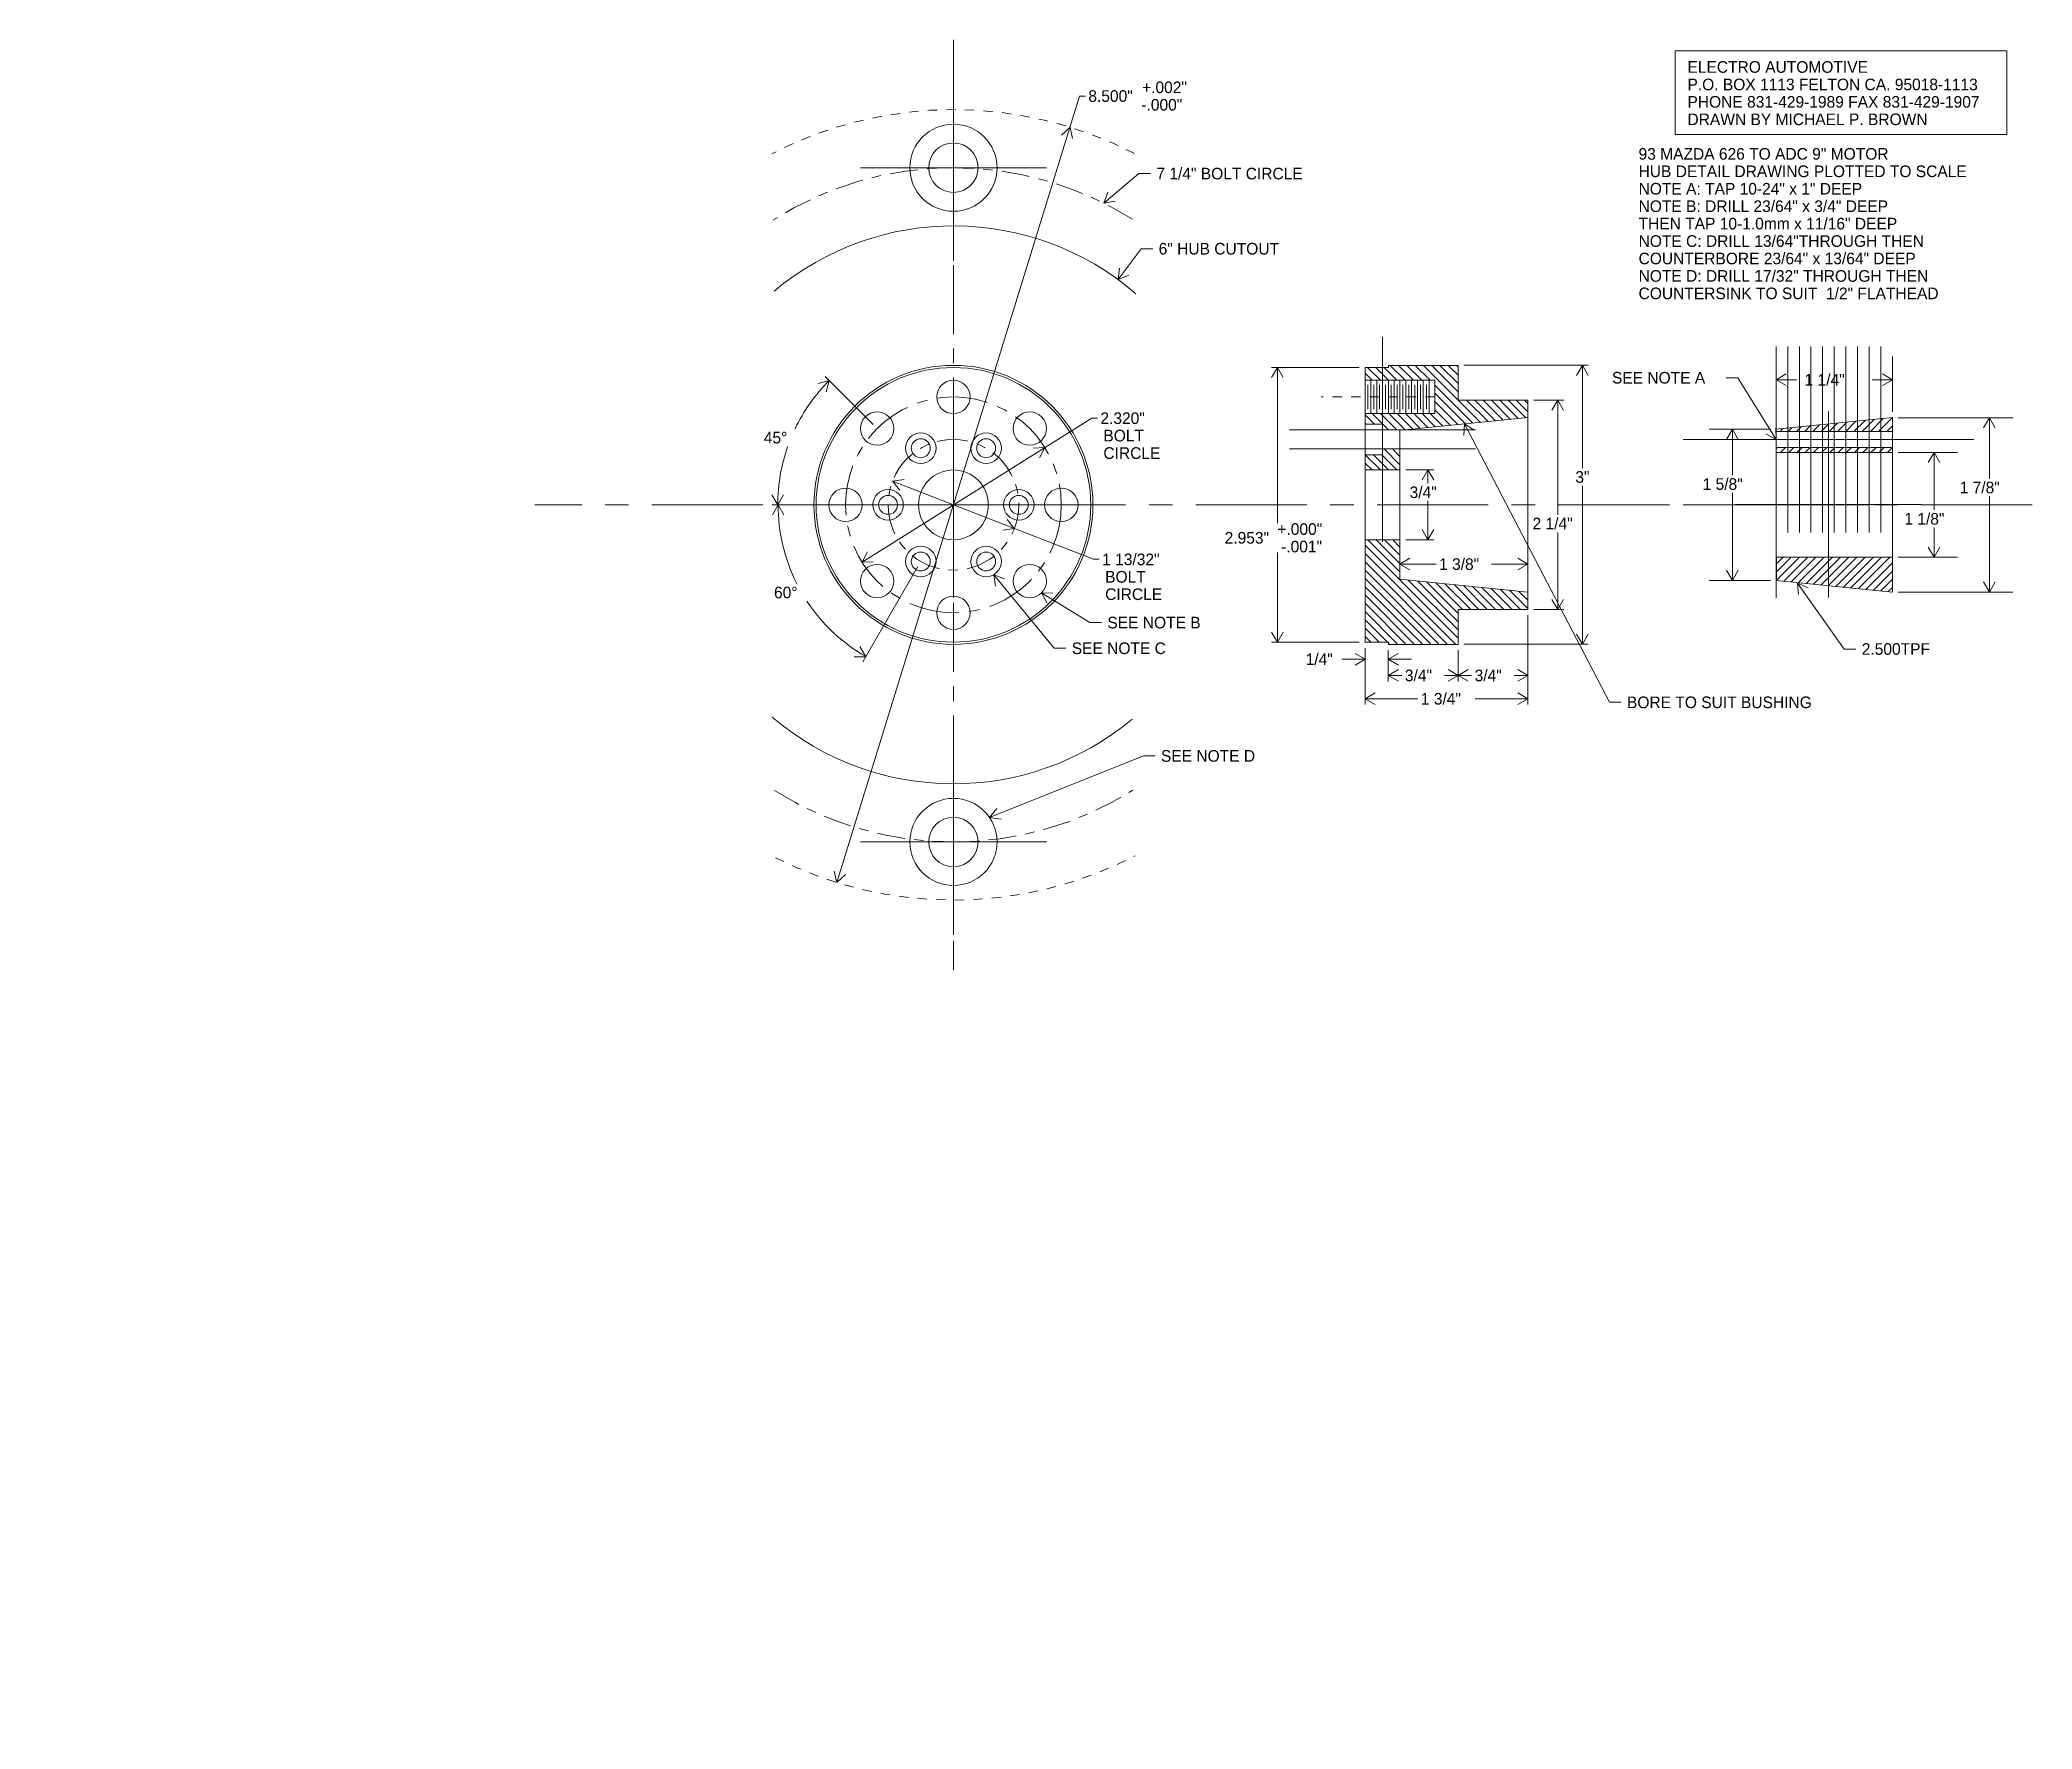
# Model space of a CAD drawing. Header units: inches. Extents: x 0 to 21.4, y 0 to 18.2.
import ezdxf

# ---------------------------------------------------------------- set-up
doc = ezdxf.new("R2010")
doc.units = ezdxf.units.IN
doc.header["$MEASUREMENT"] = 0
doc.header["$PDMODE"] = 2
doc.header["$PDSIZE"] = -2
doc.linetypes.add('CENTERD', pattern=[0.4844, 0.2969, -0.0625, 0.0625, -0.0625])
doc.linetypes.add('DOTD', pattern=[0.05, 0, -0.05])
for name, color, linetype in [('BUSHING', 7, 'Continuous'), ('CNTRLINE', 7, 'Continuous'), ('DIMEN', 7, 'Continuous'), ('HUB', 7, 'Continuous'), ('PARTS', 7, 'Continuous'), ('PLATE', 7, 'Continuous')]:
    doc.layers.add(name, color=color, linetype=linetype)
doc.styles.add('ENGINEER', font='ENGINEER.SHX', dxfattribs={"height": 0.125})
doc.dimstyles.new('DimStyle1', dxfattribs={"dimtxt": 0.125, "dimasz": 0.125, "dimexe": 0.25, "dimexo": 0.0625, "dimgap": 0.0625, "dimtad": 0, "dimtih": 1, "dimtoh": 1, "dimzin": 1, "dimdsep": 46, "dimlunit": 5, "dimtxsty": 'ENGINEER', "dimcen": 0.09, "dimclrd": 93, "dimclre": 93, "dimclrt": 93, "dimazin": 0, "dimtm": 0.002, "dimtfac": 1, "dimtdec": 4, "dimtofl": 0, "dimtmove": 0, "dimatfit": 3, "dimfxl": 1, "dimtolj": 1, "dimtzin": 0, "dimarcsym": 0})
doc.dimstyles.new('DimStyle2', dxfattribs={"dimtxt": 0.125, "dimasz": 0.125, "dimexe": 0.063, "dimexo": 0.063, "dimgap": 0.063, "dimtad": 0, "dimtih": 1, "dimtoh": 1, "dimdec": 3, "dimzin": 4, "dimdsep": 46, "dimtxsty": 'ENGINEER', "dimcen": 0.09, "dimclrd": 93, "dimclre": 93, "dimclrt": 93, "dimadec": 3, "dimazin": 1, "dimtp": 0.002, "dimtfac": 1, "dimtdec": 4, "dimtofl": 0, "dimtmove": 0, "dimatfit": 3, "dimfxl": 1, "dimtolj": 1, "dimtzin": 0, "dimarcsym": 0})
doc.dimstyles.new('DimStyle3', dxfattribs={"dimtxt": 0.125, "dimasz": 0.125, "dimexe": 0.063, "dimexo": 0.063, "dimgap": 0.063, "dimtad": 0, "dimtih": 1, "dimtoh": 1, "dimdec": 3, "dimzin": 4, "dimdsep": 46, "dimtxsty": 'ENGINEER', "dimcen": 0.09, "dimclrd": 93, "dimclre": 93, "dimclrt": 93, "dimadec": 3, "dimazin": 1, "dimtm": 0.001, "dimtfac": 1, "dimtdec": 4, "dimtofl": 0, "dimtmove": 0, "dimatfit": 3, "dimfxl": 1, "dimtolj": 1, "dimtzin": 0, "dimarcsym": 0})
doc.dimstyles.new('DimStyle4', dxfattribs={"dimtxt": 0.125, "dimasz": 0.125, "dimexe": 0.063, "dimexo": 0.063, "dimgap": 0.063, "dimtad": 0, "dimtih": 1, "dimtoh": 1, "dimdec": 0, "dimzin": 4, "dimdsep": 46, "dimtxsty": 'ENGINEER', "dimcen": 0.09, "dimclrd": 93, "dimclre": 93, "dimclrt": 93, "dimadec": 0, "dimazin": 1, "dimtm": 0.001, "dimtfac": 1, "dimtdec": 4, "dimtofl": 0, "dimtmove": 0, "dimatfit": 3, "dimfxl": 1, "dimtolj": 1, "dimtzin": 0, "dimarcsym": 0})
doc.dimstyles.new('DimStyle5', dxfattribs={"dimtxt": 0.125, "dimasz": 0.125, "dimexe": 0.063, "dimexo": 0.063, "dimgap": 0.063, "dimtad": 0, "dimtih": 1, "dimtoh": 1, "dimzin": 4, "dimdsep": 46, "dimlunit": 5, "dimtxsty": 'ENGINEER', "dimcen": 0.09, "dimclrd": 93, "dimclre": 93, "dimclrt": 93, "dimazin": 1, "dimtm": 0.001, "dimtfac": 1, "dimtdec": 4, "dimtofl": 0, "dimtmove": 0, "dimatfit": 3, "dimfxl": 1, "dimtolj": 1, "dimtzin": 0, "dimarcsym": 0})

# ---------------------------------------------------------------- blocks, each defined once
blk = doc.blocks.new('_D1')
at = {"layer": 'BUSHING', "color": 93, "linetype": 'Continuous', "lineweight": 5}
for p, q in [((18.672, 14.04), (18.672, 14.76)), ((18.672, 14.51), (18.78, 14.572)), ((19.922, 14.51), (19.814, 14.572)), ((19.922, 14.165), (19.922, 14.76)), ((18.672, 14.51), (18.78, 14.447)), ((18.672, 14.51), (18.89, 14.51)), ((19.704, 14.51), (19.922, 14.51)), ((19.922, 14.51), (19.814, 14.447))]:
    blk.add_line(p, q, dxfattribs=at)
at = {"layer": 'BUSHING', "color": 93, "linetype": 'Continuous', "lineweight": 5, "style": 'ENGINEER'}
blk.add_text('1 1/4"', height=0.125, dxfattribs=at).set_placement((18.977, 14.447))
blk = doc.blocks.new('_D2')
at = {"layer": 'BUSHING', "color": 93, "linetype": 'Continuous', "lineweight": 5}
for p, q in [((18.61, 13.977), (17.951, 13.977)), ((18.201, 13.977), (18.138, 13.869)), ((18.201, 13.977), (18.263, 13.869)), ((18.201, 13.483), (18.201, 13.977)), ((18.201, 12.352), (18.201, 13.295)), ((18.201, 12.352), (18.138, 12.461)), ((18.201, 12.352), (18.263, 12.461)), ((18.61, 12.352), (17.951, 12.352))]:
    blk.add_line(p, q, dxfattribs=at)
at = {"layer": 'BUSHING', "color": 93, "linetype": 'Continuous', "lineweight": 5, "style": 'ENGINEER'}
blk.add_text('1 5/8"', height=0.125, dxfattribs=at).set_placement((17.881, 13.326))
blk = doc.blocks.new('_D3')
at = {"layer": 'BUSHING', "color": 93, "linetype": 'Continuous', "lineweight": 5}
for p, q in [((19.985, 13.727), (20.62, 13.727)), ((20.37, 13.727), (20.307, 13.619)), ((20.37, 13.727), (20.432, 13.619)), ((20.37, 13.11), (20.37, 13.727)), ((20.37, 12.602), (20.37, 12.921)), ((20.37, 12.602), (20.307, 12.711)), ((20.37, 12.602), (20.432, 12.711)), ((19.985, 12.602), (20.62, 12.602))]:
    blk.add_line(p, q, dxfattribs=at)
at = {"layer": 'BUSHING', "color": 93, "linetype": 'Continuous', "lineweight": 5, "style": 'ENGINEER'}
blk.add_text('1 1/8"', height=0.125, dxfattribs=at).set_placement((20.05, 12.952))
blk = doc.blocks.new('_D4')
at = {"layer": 'BUSHING', "color": 93, "linetype": 'Continuous', "lineweight": 5}
for p, q in [((19.985, 14.102), (21.215, 14.102)), ((20.965, 14.102), (20.902, 13.994)), ((20.965, 14.102), (21.027, 13.994)), ((20.965, 13.446), (20.965, 14.102)), ((20.965, 12.227), (20.965, 13.257)), ((19.985, 12.227), (21.215, 12.227)), ((20.965, 12.227), (20.902, 12.336)), ((20.965, 12.227), (21.027, 12.336))]:
    blk.add_line(p, q, dxfattribs=at)
at = {"layer": 'BUSHING', "color": 93, "linetype": 'Continuous', "lineweight": 5, "style": 'ENGINEER'}
blk.add_text('1 7/8"', height=0.125, dxfattribs=at).set_placement((20.645, 13.289))
blk = doc.blocks.new('_D5')
at = {"layer": 'DIMEN', "color": 93, "linetype": 'Continuous', "lineweight": 0}
for p, q in [((8.571, 9.104), (11.181, 17.56)), ((11.181, 17.56), (11.244, 17.56)), ((11.078, 17.226), (10.986, 17.141)), ((11.078, 17.226), (11.105, 17.104)), ((8.571, 9.104), (8.543, 9.226)), ((8.571, 9.104), (8.663, 9.189))]:
    blk.add_line(p, q, dxfattribs=at)
at = {"layer": 'DIMEN', "color": 93, "linetype": 'Continuous', "lineweight": 0, "style": 'ENGINEER'}
for s, p in [('8.500"', (11.275, 17.498)), ('+.002"', (11.853, 17.592)), ('-.000"', (11.845, 17.404))]:
    blk.add_text(s, height=0.125, dxfattribs=at).set_placement(p)
blk = doc.blocks.new('_D6')
at = {"layer": 'DIMEN', "color": 93, "linetype": 'Continuous', "lineweight": 0}
for p, q in [((13.309, 14.641), (13.246, 14.533)), ((14.188, 14.641), (13.246, 14.641)), ((13.309, 14.641), (13.371, 14.533)), ((13.309, 12.967), (13.309, 14.641)), ((13.309, 11.688), (13.309, 12.654)), ((13.309, 11.688), (13.246, 11.797)), ((13.309, 11.688), (13.371, 11.797)), ((14.188, 11.688), (13.246, 11.688))]:
    blk.add_line(p, q, dxfattribs=at)
at = {"layer": 'DIMEN', "color": 93, "linetype": 'Continuous', "lineweight": 0, "style": 'ENGINEER'}
for s, p in [('2.953"', (12.741, 12.748)), ('+.000"', (13.308, 12.842)), ('-.001"', (13.348, 12.654))]:
    blk.add_text(s, height=0.125, dxfattribs=at).set_placement(p)
blk = doc.blocks.new('_D7')
at = {"layer": 'DIMEN', "color": 93, "linetype": 'Continuous', "lineweight": 0}
for p, q in [((8.842, 12.549), (11.311, 14.097)), ((11.311, 14.097), (11.374, 14.097)), ((10.807, 13.781), (10.682, 13.776)), ((10.807, 13.781), (10.749, 13.67)), ((8.842, 12.549), (8.9, 12.659)), ((8.842, 12.549), (8.966, 12.553))]:
    blk.add_line(p, q, dxfattribs=at)
at = {"layer": 'DIMEN', "color": 93, "linetype": 'Continuous', "lineweight": 0, "style": 'ENGINEER'}
blk.add_text('2.320"', height=0.125, dxfattribs=at).set_placement((11.405, 14.034))
blk = doc.blocks.new('_D8')
at = {"layer": 'DIMEN', "color": 93, "linetype": 'Continuous', "lineweight": 0}
for p, q in [((8.488, 14.501), (8.368, 14.468)), ((8.96, 14.03), (8.444, 14.545)), ((8.488, 14.501), (8.456, 14.38)), ((7.935, 13.165), (7.872, 13.273)), ((8.601, 13.165), (7.872, 13.165)), ((7.935, 13.165), (7.997, 13.273))]:
    blk.add_line(p, q, dxfattribs=at)
for start, end in [(135, 154.3778), (160.5532, 180)]:
    blk.add_arc((9.824, 13.165), 1.889, start, end, dxfattribs=at)
at = {"layer": 'DIMEN', "color": 93, "linetype": 'Continuous', "lineweight": 0, "style": 'ENGINEER'}
blk.add_text('45%%d', height=0.125, dxfattribs=at).set_placement((7.785, 13.825))
blk = doc.blocks.new('_D9')
at = {"layer": 'DIMEN', "color": 93, "linetype": 'Continuous', "lineweight": 0}
for p, q in [((9.058, 13.165), (7.876, 13.165)), ((7.939, 13.165), (7.877, 13.057)), ((7.939, 13.165), (8.002, 13.057)), ((9.441, 12.501), (8.85, 11.477)), ((8.882, 11.532), (8.819, 11.64)), ((8.882, 11.532), (8.757, 11.532))]:
    blk.add_line(p, q, dxfattribs=at)
for start, end in [(179.9999, 206.7527), (213.3573, 240)]:
    blk.add_arc((9.824, 13.165), 1.885, start, end, dxfattribs=at)
at = {"layer": 'DIMEN', "color": 93, "linetype": 'Continuous', "lineweight": 0, "style": 'ENGINEER'}
blk.add_text('60%%d', height=0.125, dxfattribs=at).set_placement((7.895, 12.16))
blk = doc.blocks.new('_D10')
at = {"layer": 'DIMEN', "color": 93, "linetype": 'Continuous', "lineweight": 0}
for p, q in [((9.169, 13.42), (9.293, 13.439)), ((9.169, 13.42), (9.247, 13.322)), ((9.169, 13.42), (11.33, 12.579)), ((10.479, 12.91), (10.356, 12.891)), ((10.479, 12.91), (10.401, 13.007)), ((11.33, 12.579), (11.393, 12.579))]:
    blk.add_line(p, q, dxfattribs=at)
at = {"layer": 'DIMEN', "color": 93, "linetype": 'Continuous', "lineweight": 0, "style": 'ENGINEER'}
blk.add_text('1 13/32"', height=0.125, dxfattribs=at).set_placement((11.424, 12.516))
blk = doc.blocks.new('_D11')
at = {"layer": 'DIMEN', "color": 93, "linetype": 'Continuous', "lineweight": 0}
for p, q in [((14.251, 11.625), (14.251, 11.441)), ((14.501, 11.602), (14.501, 11.441)), ((14.251, 11.504), (14.001, 11.504)), ((14.251, 11.504), (14.143, 11.567)), ((14.251, 11.504), (14.143, 11.442)), ((14.501, 11.504), (14.609, 11.567)), ((14.501, 11.504), (14.609, 11.442)), ((14.501, 11.504), (14.751, 11.504))]:
    blk.add_line(p, q, dxfattribs=at)
at = {"layer": 'DIMEN', "color": 93, "linetype": 'Continuous', "lineweight": 0, "style": 'ENGINEER'}
blk.add_text('1/4"', height=0.125, dxfattribs=at).set_placement((13.612, 11.442))
blk = doc.blocks.new('_D12')
at = {"layer": 'DIMEN', "color": 93, "linetype": 'Continuous', "lineweight": 0}
for p, q in [((14.501, 11.602), (14.501, 11.267)), ((15.251, 11.602), (15.251, 11.267)), ((14.501, 11.33), (14.609, 11.393)), ((15.251, 11.33), (15.143, 11.393)), ((14.501, 11.33), (14.609, 11.268)), ((14.501, 11.33), (14.647, 11.33)), ((15.105, 11.33), (15.251, 11.33)), ((15.251, 11.33), (15.143, 11.268))]:
    blk.add_line(p, q, dxfattribs=at)
at = {"layer": 'DIMEN', "color": 93, "linetype": 'Continuous', "lineweight": 0, "style": 'ENGINEER'}
blk.add_text('3/4"', height=0.125, dxfattribs=at).set_placement((14.679, 11.268))
blk = doc.blocks.new('_D13')
at = {"layer": 'DIMEN', "color": 93, "linetype": 'Continuous', "lineweight": 0}
for p, q in [((16.001, 11.977), (16.001, 11.267)), ((15.251, 11.602), (15.251, 11.267)), ((15.251, 11.33), (15.359, 11.393)), ((16.001, 11.33), (15.893, 11.393)), ((15.251, 11.33), (15.359, 11.268)), ((15.251, 11.33), (15.397, 11.33)), ((15.855, 11.33), (16.001, 11.33)), ((16.001, 11.33), (15.893, 11.268))]:
    blk.add_line(p, q, dxfattribs=at)
at = {"layer": 'DIMEN', "color": 93, "linetype": 'Continuous', "lineweight": 0, "style": 'ENGINEER'}
blk.add_text('3/4"', height=0.125, dxfattribs=at).set_placement((15.429, 11.268))
blk = doc.blocks.new('_D14')
at = {"layer": 'DIMEN', "color": 93, "linetype": 'Continuous', "lineweight": 0}
for p, q in [((16.001, 11.977), (16.001, 11.017)), ((14.251, 11.625), (14.251, 11.017)), ((14.251, 11.08), (14.359, 11.142)), ((16.001, 11.08), (15.893, 11.142)), ((14.251, 11.08), (14.359, 11.017)), ((14.251, 11.08), (14.819, 11.08)), ((15.433, 11.08), (16.001, 11.08)), ((16.001, 11.08), (15.893, 11.017))]:
    blk.add_line(p, q, dxfattribs=at)
at = {"layer": 'DIMEN', "color": 93, "linetype": 'Continuous', "lineweight": 0, "style": 'ENGINEER'}
blk.add_text('1 3/4"', height=0.125, dxfattribs=at).set_placement((14.851, 11.017))
blk = doc.blocks.new('_D15')
at = {"layer": 'DIMEN', "color": 93, "linetype": 'Continuous', "lineweight": 0}
for p, q in [((14.626, 12.428), (14.626, 12.591)), ((14.626, 12.528), (14.734, 12.59)), ((14.626, 12.528), (14.734, 12.465)), ((14.626, 12.528), (15.016, 12.528)), ((15.612, 12.528), (16.001, 12.528)), ((16.001, 12.528), (15.893, 12.59)), ((16.001, 12.528), (15.893, 12.465)), ((16.001, 12.29), (16.001, 12.591))]:
    blk.add_line(p, q, dxfattribs=at)
at = {"layer": 'DIMEN', "color": 93, "linetype": 'Continuous', "lineweight": 0, "style": 'ENGINEER'}
blk.add_text('1 3/8"', height=0.125, dxfattribs=at).set_placement((15.047, 12.465))
blk = doc.blocks.new('_D16')
at = {"layer": 'DIMEN', "color": 93, "linetype": 'Continuous', "lineweight": 0}
for p, q in [((14.689, 13.54), (14.99, 13.54)), ((14.927, 13.54), (14.865, 13.432)), ((14.927, 13.54), (14.99, 13.432)), ((14.927, 13.395), (14.927, 13.54)), ((14.927, 12.79), (14.927, 13.207)), ((14.927, 12.79), (14.865, 12.898)), ((14.927, 12.79), (14.99, 12.898)), ((14.689, 12.79), (14.99, 12.79))]:
    blk.add_line(p, q, dxfattribs=at)
at = {"layer": 'DIMEN', "color": 93, "linetype": 'Continuous', "lineweight": 0, "style": 'ENGINEER'}
blk.add_text('3/4"', height=0.125, dxfattribs=at).set_placement((14.73, 13.238))
blk = doc.blocks.new('_D17')
at = {"layer": 'DIMEN', "color": 93, "linetype": 'Continuous', "lineweight": 0}
for p, q in [((16.064, 14.29), (16.387, 14.29)), ((16.324, 14.29), (16.261, 14.182)), ((16.324, 14.29), (16.386, 14.182)), ((16.324, 13.057), (16.324, 14.29)), ((16.324, 12.04), (16.324, 12.869)), ((16.064, 12.04), (16.387, 12.04)), ((16.324, 12.04), (16.261, 12.148)), ((16.324, 12.04), (16.386, 12.148))]:
    blk.add_line(p, q, dxfattribs=at)
at = {"layer": 'DIMEN', "color": 93, "linetype": 'Continuous', "lineweight": 0, "style": 'ENGINEER'}
blk.add_text('2 1/4"', height=0.125, dxfattribs=at).set_placement((16.052, 12.901))
blk = doc.blocks.new('_D18')
at = {"layer": 'DIMEN', "color": 93, "linetype": 'Continuous', "lineweight": 0}
for p, q in [((15.314, 14.665), (16.651, 14.665)), ((16.588, 14.665), (16.526, 14.557)), ((16.588, 14.665), (16.651, 14.557)), ((16.588, 13.558), (16.588, 14.665)), ((16.588, 11.665), (16.588, 13.37)), ((15.314, 11.665), (16.651, 11.665)), ((16.588, 11.665), (16.526, 11.773)), ((16.588, 11.665), (16.651, 11.773))]:
    blk.add_line(p, q, dxfattribs=at)
at = {"layer": 'DIMEN', "color": 93, "linetype": 'Continuous', "lineweight": 0, "style": 'ENGINEER'}
blk.add_text('3"', height=0.125, dxfattribs=at).set_placement((16.512, 13.402))
blk = doc.blocks.new('LABEL')
at = {"layer": 'PARTS', "color": 93, "linetype": 'Continuous', "lineweight": 5}
for p, q in [((0, 0), (3.566, 0)), ((0, -0.9), (0, 0)), ((3.566, 0), (3.566, -0.9)), ((3.566, -0.9), (0, -0.9))]:
    blk.add_line(p, q, dxfattribs=at)
at = {"layer": 'PARTS', "color": 93, "linetype": 'Continuous', "lineweight": 5, "style": 'ENGINEER'}
for s, p in [('ELECTRO AUTOMOTIVE', (0.133, -0.237)), ('P.O. BOX 1113 FELTON CA. 95018-1113', (0.133, -0.425)), ('PHONE 831-429-1989 FAX 831-429-1907', (0.133, -0.612)), ('DRAWN BY MICHAEL P. BROWN', (0.133, -0.8))]:
    blk.add_text(s, height=0.125, dxfattribs=at).set_placement(p)

msp = doc.modelspace()

# ---------------------------------------------------------------- linework, layer by layer
at = {"layer": 'BUSHING', "color": 93, "linetype": 'Continuous', "lineweight": 5}
for p, q in [((18.672, 13.9773), (19.922, 14.1023)), ((18.672, 13.9773), (18.672, 13.1648)), ((18.672, 13.9538), (19.922, 13.9538)), ((19.922, 13.1648), (19.922, 14.1023)), ((18.672, 13.7819), (19.922, 13.7819)), ((18.672, 13.7273), (19.922, 13.7273)), ((18.672, 13.1648), (18.672, 12.3523)), ((19.922, 13.1648), (19.922, 12.2273)), ((18.6745, 12.6023), (19.922, 12.6023)), ((18.672, 12.3523), (19.922, 12.2273))]:
    msp.add_line(p, q, dxfattribs=at)
at = {"layer": 'BUSHING', "color": 93, "linetype": 'Continuous', "lineweight": 0}
for p, q in [((18.7129, 13.9538), (18.7435, 13.9844)), ((18.8013, 13.9538), (18.8417, 13.9943)), ((18.8897, 13.9538), (18.9399, 14.0041)), ((18.9781, 13.9538), (19.0381, 14.0139)), ((19.0665, 13.9538), (19.1363, 14.0237)), ((19.1549, 13.9538), (19.2346, 14.0335)), ((19.2433, 13.9538), (19.3328, 14.0434)), ((19.3316, 13.9538), (19.431, 14.0532)), ((19.42, 13.9538), (19.5292, 14.063)), ((19.5084, 13.9538), (19.6274, 14.0728)), ((19.5968, 13.9538), (19.7256, 14.0826)), ((19.6852, 13.9538), (19.8238, 14.0925)), ((19.7736, 13.9538), (19.922, 14.1023)), ((19.862, 13.9538), (19.922, 14.0139)), ((18.672, 13.7694), (18.6846, 13.7819)), ((18.7183, 13.7273), (18.773, 13.7819)), ((18.8067, 13.7273), (18.8614, 13.7819)), ((18.8951, 13.7273), (18.9498, 13.7819)), ((18.9835, 13.7273), (19.0381, 13.7819)), ((19.0719, 13.7273), (19.1265, 13.7819)), ((19.1602, 13.7273), (19.2149, 13.7819)), ((19.2486, 13.7273), (19.3033, 13.7819)), ((19.337, 13.7273), (19.3917, 13.7819)), ((19.4254, 13.7273), (19.4801, 13.7819)), ((19.5138, 13.7273), (19.5685, 13.7819)), ((19.6022, 13.7273), (19.6569, 13.7819)), ((19.6906, 13.7273), (19.7452, 13.7819)), ((19.779, 13.7273), (19.8336, 13.7819)), ((19.8674, 13.7273), (19.922, 13.7819)), ((18.6745, 12.3548), (18.922, 12.6023)), ((18.6745, 12.4432), (18.8336, 12.6023)), ((18.6745, 12.5316), (18.7453, 12.6023)), ((18.7524, 12.3443), (19.0104, 12.6023)), ((18.8327, 12.3362), (19.0988, 12.6023)), ((18.9131, 12.3282), (19.1872, 12.6023)), ((18.9934, 12.3201), (19.2756, 12.6023)), ((19.0738, 12.3121), (19.364, 12.6023)), ((19.1541, 12.3041), (19.4524, 12.6023)), ((19.2345, 12.296), (19.5407, 12.6023)), ((19.3148, 12.288), (19.6291, 12.6023)), ((19.3952, 12.28), (19.7175, 12.6023)), ((19.4756, 12.2719), (19.8059, 12.6023)), ((19.5559, 12.2639), (19.8943, 12.6023)), ((19.6363, 12.2559), (19.922, 12.5416)), ((19.7166, 12.2478), (19.922, 12.4532)), ((18.9018, 12.3243), (19.4043, 11.6146)), ((18.9018, 12.3243), (19.0153, 12.2721)), ((18.9018, 12.3243), (18.9133, 12.1998)), ((19.797, 12.2398), (19.922, 12.3649)), ((19.8773, 12.2318), (19.922, 12.2765)), ((19.4043, 11.6146), (19.5293, 11.6146))]:
    msp.add_line(p, q, dxfattribs=at)
at = {"layer": 'BUSHING', "color": 93, "linetype": 'CENTERD', "lineweight": 5, "ltscale": 0.021596}
for p, q in [((18.9209, 13.8688), (18.9209, 13.9552)), ((19.1709, 13.8688), (19.1709, 13.9552)), ((19.4209, 13.8688), (19.4209, 13.9552)), ((19.6709, 13.8688), (19.6709, 13.9552))]:
    msp.add_line(p, q, dxfattribs=at)
at = {"layer": 'BUSHING', "color": 93, "linetype": 'CENTERD', "lineweight": 5, "ltscale": 0.312785}
msp.add_line((18.6709, 13.8688), (19.922, 13.8688), dxfattribs=at)
at = {"layer": 'BUSHING', "color": 93, "linetype": 'CENTERD', "lineweight": 5, "ltscale": 0.013675}
for p, q in [((18.7959, 13.8688), (18.7959, 13.9235)), ((18.7959, 13.8688), (18.7959, 13.8141)), ((19.0459, 13.8688), (19.0459, 13.9235)), ((19.0459, 13.8688), (19.0459, 13.8141)), ((19.2959, 13.8688), (19.2959, 13.9235)), ((19.2959, 13.8688), (19.2959, 13.8141)), ((19.5459, 13.8688), (19.5459, 13.9235)), ((19.5459, 13.8688), (19.5459, 13.8141)), ((19.7959, 13.8688), (19.7959, 13.9235)), ((19.7959, 13.8688), (19.7959, 13.8141))]:
    msp.add_line(p, q, dxfattribs=at)
at = {"layer": 'BUSHING', "color": 93, "linetype": 'CENTERD', "lineweight": 5, "ltscale": 0.021597}
for p, q in [((18.9209, 13.8688), (18.9209, 13.7824)), ((19.1709, 13.8688), (19.1709, 13.7824)), ((19.4209, 13.8688), (19.4209, 13.7824)), ((19.6709, 13.8688), (19.6709, 13.7824))]:
    msp.add_line(p, q, dxfattribs=at)
at = {"layer": 'BUSHING', "color": 93, "linetype": 'Continuous', "lineweight": 0}
for p in [(18.6709, 13.8688), (18.7959, 13.8688), (18.9209, 13.8688), (18.9209, 13.8688), (19.0459, 13.8688), (19.0459, 13.8688), (19.1709, 13.8688), (19.1709, 13.8688), (19.1709, 13.8688), (19.2959, 13.8688), (19.4209, 13.8688), (19.4209, 13.8688), (19.5459, 13.8688), (19.6709, 13.8688), (19.6709, 13.8688), (19.7959, 13.8688), (19.7973, 13.8679), (19.7973, 13.8679), (19.7973, 13.8679), (19.7973, 13.8679), (18.672, 13.1648), (18.672, 13.1648), (18.672, 13.1648), (19.2345, 13.1682)]:
    msp.add_point(p, dxfattribs=at)
at = {"layer": 'CNTRLINE', "color": 93, "linetype": 'CENTERD', "lineweight": 0, "ltscale": 2.5}
msp.add_line((9.8244, 18.1648), (9.8244, 8.1648), dxfattribs=at)
at = {"layer": 'CNTRLINE', "color": 93, "linetype": 'Continuous', "lineweight": 5}
for p, q in [((18.672, 13.9773), (19.922, 14.1023)), ((18.672, 13.9538), (18.672, 13.9773)), ((19.922, 13.9538), (18.672, 13.9538)), ((19.922, 14.1023), (19.922, 13.9538)), ((18.672, 13.7273), (18.672, 13.7819)), ((18.672, 13.7819), (19.922, 13.7819)), ((19.922, 13.7273), (18.672, 13.7273)), ((19.922, 13.7819), (19.922, 13.7273)), ((18.6745, 12.3523), (18.6745, 12.6023)), ((18.6745, 12.6023), (19.922, 12.6023)), ((19.922, 12.6023), (19.922, 12.2273)), ((18.672, 12.3523), (18.6745, 12.3523)), ((19.922, 12.2273), (18.672, 12.3523))]:
    msp.add_line(p, q, dxfattribs=at)
at = {"layer": 'CNTRLINE', "color": 93, "linetype": 'CENTERD', "lineweight": 0, "ltscale": 4.025}
msp.add_line((21.4244, 13.1648), (5.3244, 13.1648), dxfattribs=at)
at = {"layer": 'DIMEN', "color": 93, "linetype": 'Continuous', "lineweight": 0}
for p, q in [((11.443, 16.4084), (11.8188, 16.7269)), ((11.8188, 16.7269), (11.9438, 16.7269)), ((11.443, 16.4084), (11.4851, 16.526)), ((11.443, 16.4084), (11.566, 16.4307)), ((11.595, 15.5866), (11.8433, 15.919)), ((11.8433, 15.919), (11.9683, 15.919)), ((11.595, 15.5866), (11.6097, 15.7107)), ((11.595, 15.5866), (11.7098, 15.6359)), ((18.2582, 14.5315), (18.1332, 14.5315)), ((18.6709, 13.8688), (18.2582, 14.5315)), ((15.3195, 14.0341), (15.3141, 13.9092)), ((15.3195, 14.0341), (16.8794, 11.0413)), ((15.3195, 14.0341), (15.4249, 13.967)), ((18.6709, 13.8688), (18.5606, 13.9277)), ((18.6709, 13.8688), (18.6667, 13.9937)), ((10.2579, 12.4139), (10.9085, 11.6227)), ((10.2579, 12.4139), (10.3749, 12.37)), ((10.2579, 12.4139), (10.2783, 12.2906)), ((10.7715, 12.2176), (11.2916, 11.8986)), ((10.7715, 12.2176), (10.8965, 12.2143)), ((10.7715, 12.2176), (10.8311, 12.1077)), ((11.2916, 11.8986), (11.4166, 11.8986)), ((10.9085, 11.6227), (11.0335, 11.6227)), ((16.8794, 11.0413), (17.0044, 11.0413)), ((10.2131, 9.8013), (11.8679, 10.4651)), ((11.8679, 10.4651), (11.9929, 10.4651)), ((10.2131, 9.8013), (10.2903, 9.8996)), ((10.2131, 9.8013), (10.3368, 9.7836))]:
    msp.add_line(p, q, dxfattribs=at)
at = {"layer": 'HUB', "color": 93, "linetype": 'Continuous', "lineweight": 0}
for p, q in [((14.2512, 14.6413), (14.2512, 11.6883)), ((14.2512, 14.6413), (14.5012, 14.6413)), ((14.2512, 14.5043), (14.2512, 14.6413)), ((14.2512, 14.6413), (14.5012, 14.6413)), ((14.2512, 14.5793), (14.3262, 14.5043)), ((14.2783, 14.6413), (14.4153, 14.5043)), ((14.3674, 14.6413), (14.5044, 14.5043)), ((14.4565, 14.6413), (14.5935, 14.5043)), ((14.5012, 14.6413), (14.5012, 14.6648)), ((14.5012, 14.6648), (15.2512, 14.6648)), ((14.5012, 14.6413), (14.5012, 14.6648)), ((14.5012, 14.6648), (15.2512, 14.6648)), ((14.5221, 14.6648), (14.6826, 14.5043)), ((14.6112, 14.6648), (14.7717, 14.5043)), ((14.7003, 14.6648), (14.8608, 14.5043)), ((14.7893, 14.6648), (14.9498, 14.5043)), ((14.8784, 14.6648), (15.2512, 14.292)), ((14.9675, 14.6648), (15.2512, 14.3811)), ((15.0566, 14.6648), (15.2512, 14.4702)), ((15.1457, 14.6648), (15.2512, 14.5593)), ((15.2348, 14.6648), (15.2512, 14.6484)), ((15.2512, 14.2898), (15.2512, 14.6648)), ((15.2512, 14.6648), (15.2512, 14.2898)), ((14.2512, 14.5043), (15.0012, 14.5043)), ((15.0012, 14.5043), (14.2512, 14.5043)), ((14.2822, 14.4552), (14.2822, 14.1944)), ((14.3137, 14.5043), (14.3137, 14.1453)), ((14.3449, 14.4552), (14.3449, 14.1944)), ((14.3762, 14.5043), (14.3762, 14.1453)), ((14.4077, 14.4552), (14.4077, 14.1944)), ((14.4387, 14.5043), (14.4387, 14.1453)), ((14.4704, 14.4552), (14.4704, 14.1944)), ((14.5012, 14.5043), (14.5012, 14.1453)), ((14.5332, 14.4552), (14.5332, 14.1944)), ((14.5637, 14.5043), (14.5637, 14.1453)), ((14.5959, 14.4552), (14.5959, 14.1944)), ((14.6262, 14.5043), (14.6262, 14.1453)), ((14.6587, 14.4552), (14.6587, 14.1944)), ((14.6887, 14.5043), (14.6887, 14.1453)), ((14.7214, 14.4552), (14.7214, 14.1944)), ((14.7512, 14.5043), (14.7512, 14.1453)), ((14.7842, 14.4552), (14.7842, 14.1944)), ((14.8137, 14.5043), (14.8137, 14.1453)), ((14.8469, 14.4552), (14.8469, 14.1944)), ((14.8762, 14.5043), (14.8762, 14.1453)), ((14.9097, 14.4552), (14.9097, 14.1944)), ((14.9387, 14.5043), (14.9387, 14.1453)), ((15.0012, 14.5043), (15.0012, 14.1453)), ((15.0012, 14.1453), (15.0012, 14.5043)), ((15.0012, 14.453), (15.4109, 14.0433)), ((15.0012, 14.3639), (15.3299, 14.0352)), ((15.0012, 14.1453), (14.2512, 14.1453)), ((14.2512, 14.0318), (14.2512, 14.1453)), ((14.2512, 14.1453), (15.0012, 14.1453)), ((14.3288, 14.1453), (14.5037, 13.9704)), ((14.4179, 14.1453), (14.5928, 13.9704)), ((14.507, 14.1453), (14.6819, 13.9704)), ((14.5961, 14.1453), (14.7629, 13.9785)), ((14.6852, 14.1453), (14.8439, 13.9866)), ((14.7743, 14.1453), (14.9249, 13.9947)), ((14.8634, 14.1453), (15.0059, 14.0028)), ((14.9525, 14.1453), (15.0869, 14.0109)), ((15.0012, 14.2748), (15.2489, 14.0271)), ((15.0012, 14.1857), (15.1679, 14.019)), ((16.0012, 14.2898), (15.2512, 14.2898)), ((15.2512, 14.2898), (16.0012, 14.2898)), ((15.2534, 14.2898), (15.4919, 14.0514)), ((15.3425, 14.2898), (15.5729, 14.0595)), ((15.4316, 14.2898), (15.6539, 14.0676)), ((15.5207, 14.2898), (15.7349, 14.0757)), ((15.6098, 14.2898), (15.8159, 14.0838)), ((15.6989, 14.2898), (15.8969, 14.0919)), ((15.788, 14.2898), (15.9779, 14.1)), ((15.8771, 14.2898), (16.0012, 14.1657)), ((15.9662, 14.2898), (16.0012, 14.2548)), ((16.0012, 14.1023), (16.0012, 14.2898)), ((16.0012, 14.2898), (16.0012, 14.1023)), ((14.2512, 14.1338), (14.3532, 14.0318)), ((14.2512, 14.0447), (14.2641, 14.0318)), ((14.4387, 14.0318), (14.2512, 14.0318)), ((14.4387, 13.9704), (14.4387, 14.0318)), ((14.6819, 13.9704), (14.4387, 13.9704)), ((14.6262, 12.3648), (14.6262, 13.9704)), ((16.0012, 14.1023), (14.6819, 13.9704)), ((16.0012, 14.1023), (14.6819, 13.9704)), ((16.0012, 14.1023), (16.0012, 12.2273)), ((14.6262, 13.7673), (14.4387, 13.7673)), ((14.4387, 13.7673), (14.4387, 13.7038)), ((14.455, 13.7673), (14.6262, 13.5961)), ((14.5441, 13.7673), (14.6262, 13.6852)), ((14.6262, 13.5398), (14.6262, 13.7673)), ((14.2512, 13.7038), (14.2512, 13.5398)), ((14.4387, 13.7038), (14.2512, 13.7038)), ((14.2512, 13.7038), (14.4152, 13.5398)), ((14.2512, 13.6147), (14.3261, 13.5398)), ((14.2512, 13.5398), (14.6262, 13.5398)), ((14.2512, 13.5398), (14.6262, 13.5398)), ((14.3403, 13.7038), (14.5043, 13.5398)), ((14.4294, 13.7038), (14.5934, 13.5398)), ((14.2512, 12.7898), (14.6262, 12.7898)), ((14.2512, 11.6883), (14.2512, 12.7898)), ((14.2512, 12.7898), (14.6262, 12.7898)), ((14.2512, 12.73), (15.2512, 11.73)), ((14.2512, 12.6409), (15.2273, 11.6648)), ((14.2804, 12.7898), (14.6262, 12.444)), ((14.3695, 12.7898), (14.6262, 12.5331)), ((14.4586, 12.7898), (14.6262, 12.6222)), ((14.5477, 12.7898), (14.6262, 12.7113)), ((14.6262, 12.7898), (14.6262, 12.3648)), ((14.2512, 12.5518), (15.1382, 11.6648)), ((14.2512, 12.4627), (15.0491, 11.6648)), ((14.2512, 12.3736), (14.96, 11.6648)), ((14.2512, 12.2845), (14.8709, 11.6648)), ((14.6262, 12.3648), (16.0012, 12.2273)), ((14.6262, 12.3648), (16.0012, 12.2273)), ((14.7143, 12.356), (15.2512, 11.819)), ((14.8132, 12.3461), (15.2512, 11.9081)), ((14.9122, 12.3362), (15.2512, 11.9972)), ((15.0112, 12.3263), (15.2977, 12.0398)), ((15.1102, 12.3164), (15.3868, 12.0398)), ((15.2092, 12.3065), (15.4759, 12.0398)), ((15.3082, 12.2966), (15.565, 12.0398)), ((15.4072, 12.2867), (15.6541, 12.0398)), ((15.5062, 12.2768), (15.7432, 12.0398)), ((15.6052, 12.2669), (15.8323, 12.0398)), ((15.7042, 12.257), (15.9214, 12.0398)), ((15.8032, 12.2471), (16.0012, 12.0491)), ((15.9022, 12.2372), (16.0012, 12.1382)), ((16.0012, 12.2273), (16.0012, 12.0398)), ((16.0012, 12.2273), (16.0012, 12.0398)), ((14.2512, 12.1954), (14.7818, 11.6648)), ((14.2512, 12.1063), (14.6927, 11.6648)), ((14.2512, 12.0172), (14.6036, 11.6648)), ((16.0012, 12.0398), (15.2512, 12.0398)), ((15.2512, 12.0398), (15.2512, 11.6648)), ((16.0012, 12.0398), (15.2512, 12.0398)), ((15.2512, 12.0398), (15.2512, 11.6648)), ((14.2512, 11.9281), (14.491, 11.6883)), ((14.2512, 11.839), (14.4019, 11.6883)), ((14.2512, 11.7499), (14.3128, 11.6883)), ((14.2512, 11.6883), (14.5012, 11.6883)), ((14.5012, 11.6883), (14.2512, 11.6883)), ((14.5012, 11.6883), (14.5012, 11.6648)), ((14.5012, 11.6648), (14.5012, 11.6883)), ((14.5012, 11.6781), (14.5145, 11.6648)), ((15.2512, 11.6648), (14.5012, 11.6648)), ((15.2512, 11.6648), (14.5012, 11.6648))]:
    msp.add_line(p, q, dxfattribs=at)
at = {"layer": 'HUB', "color": 93, "linetype": 'CENTERD', "lineweight": 0, "ltscale": 0.305782}
msp.add_line((15.0012, 14.3248), (13.7781, 14.3248), dxfattribs=at)
at = {"layer": 'HUB', "color": 93, "linetype": 'Continuous', "lineweight": 5}
for p, q in [((14.2512, 14.0318), (14.4387, 14.0318)), ((14.4387, 14.0318), (14.4387, 13.7048)), ((14.4387, 13.9704), (14.6819, 13.9704)), ((14.4387, 13.7673), (14.6262, 13.7673)), ((14.2512, 13.7038), (14.4387, 13.7038))]:
    msp.add_line(p, q, dxfattribs=at)
at = {"layer": 'HUB', "color": 93, "linetype": 'Continuous', "lineweight": 0}
for centre, radius in [((9.8244, 13.1648), 1.5), ((9.8244, 13.1648), 1.4765), ((9.8244, 14.3248), 0.1795), ((9.0041, 13.985), 0.1795), ((10.6446, 13.985), 0.1795), ((9.8244, 13.1648), 0.375), ((8.6644, 13.1648), 0.1795), ((10.9844, 13.1648), 0.1795), ((9.0041, 12.3445), 0.1795), ((10.6446, 12.3445), 0.1795), ((9.8244, 12.0048), 0.1795)]:
    msp.add_circle(centre, radius, dxfattribs=at)
at = {"layer": 'HUB', "color": 93, "linetype": 'CENTERD', "lineweight": 0, "ltscale": 1.822123}
msp.add_circle((9.8244, 13.1648), 1.16, dxfattribs=at)
at = {"layer": 'HUB', "color": 93, "linetype": 'Continuous', "lineweight": 5}
for centre, radius in [((9.4729, 13.7736), 0.164), ((10.1759, 13.7736), 0.164), ((9.4729, 13.7736), 0.1016), ((10.1759, 13.7736), 0.1016), ((9.1214, 13.1648), 0.164), ((10.5274, 13.1648), 0.164), ((9.1214, 13.1648), 0.1016), ((10.5274, 13.1648), 0.1016), ((9.4729, 12.556), 0.164), ((9.4729, 12.556), 0.1016), ((10.1759, 12.556), 0.164), ((10.1759, 12.556), 0.1016)]:
    msp.add_circle(centre, radius, dxfattribs=at)
at = {"layer": 'HUB', "color": 93, "linetype": 'CENTERD', "lineweight": 5, "ltscale": 1.104271}
msp.add_circle((9.8244, 13.1648), 0.703, dxfattribs=at)
at = {"layer": 'HUB', "color": 93, "linetype": 'Continuous', "lineweight": 0}
for p in [(14.4387, 13.9704), (14.4387, 13.7673), (9.8244, 13.1648)]:
    msp.add_point(p, dxfattribs=at)
at = {"layer": 'PLATE', "color": 93, "linetype": 'Continuous', "lineweight": 5}
for centre, radius in [((9.8244, 16.7898), 0.4685), ((9.8244, 16.7898), 0.2656), ((9.8244, 9.5398), 0.4685), ((9.8244, 9.5398), 0.2656)]:
    msp.add_circle(centre, radius, dxfattribs=at)
at = {"layer": 'PLATE', "color": 93, "linetype": 'DOTD', "lineweight": 0, "ltscale": 1.013487}
msp.add_arc((9.8244, 13.1648), 4.25, 62.71017, 117.36287, dxfattribs=at)
at = {"layer": 'PLATE', "color": 93, "linetype": 'CENTERD', "lineweight": 0, "ltscale": 1.019968}
msp.add_arc((9.8244, 13.1648), 3.625, 57.9237, 122.40902, dxfattribs=at)
at = {"layer": 'PLATE', "color": 93, "linetype": 'Continuous', "lineweight": 0}
for start, end in [(49.18953, 130.02556), (229.51294, 309.803)]:
    msp.add_arc((9.8244, 13.1648), 3, start, end, dxfattribs=at)
at = {"layer": 'PLATE', "color": 93, "linetype": 'CENTERD', "lineweight": 0, "ltscale": 1.015739}
msp.add_arc((9.8244, 13.1648), 3.625, 237.948, 302.16597, dxfattribs=at)
at = {"layer": 'PLATE', "color": 93, "linetype": 'DOTD', "lineweight": 0, "ltscale": 1.004065}
msp.add_arc((9.8244, 13.1648), 4.25, 243.22285, 297.36754, dxfattribs=at)
at = {"layer": 'PLATE', "color": 93, "linetype": 'Continuous', "lineweight": 0}
for p in [(9.8244, 16.7898), (9.8244, 13.1648), (9.8244, 13.1648), (9.8244, 13.1648), (9.8244, 9.5398)]:
    msp.add_point(p, dxfattribs=at)

# ---------------------------------------------------------------- block references
at = {"layer": 'DIMEN', "color": 252, "linetype": 'Continuous', "lineweight": 0}
msp.add_blockref('LABEL', (17.5847, 18.0476), dxfattribs=at)

# ---------------------------------------------------------------- texts
at = {"layer": 'BUSHING', "color": 93, "linetype": 'Continuous', "lineweight": 0, "style": 'ENGINEER'}
msp.add_text('2.500TPF', height=0.125, dxfattribs=at).set_placement((19.5918, 11.5521))
at = {"layer": 'DIMEN', "color": 93, "linetype": 'Continuous', "lineweight": 0, "style": 'ENGINEER'}
for s, p in [('93 MAZDA 626 TO ADC 9" MOTOR', (17.192, 16.8762)), ('7 1/4" BOLT CIRCLE', (12.0068, 16.6644)), ('HUB DETAIL DRAWING PLOTTED TO SCALE', (17.192, 16.6887)), ('NOTE A: TAP 10-24" x 1" DEEP', (17.192, 16.5012)), ('NOTE B: DRILL 23/64" x 3/4" DEEP', (17.192, 16.3137)), ('THEN TAP 10-1.0mm x 11/16" DEEP', (17.192, 16.1262)), ('NOTE C: DRILL 13/64"THROUGH THEN', (17.192, 15.9387)), ('6" HUB CUTOUT', (12.0313, 15.8565)), ('COUNTERBORE 23/64" x 13/64" DEEP', (17.192, 15.7512)), ('NOTE D: DRILL 17/32" THROUGH THEN', (17.192, 15.5637)), ('COUNTERSINK TO SUIT  1/2" FLATHEAD', (17.192, 15.3762)), ('SEE NOTE A', (16.9054, 14.469)), ('BOLT', (11.4367, 13.8466)), ('CIRCLE', (11.4367, 13.6591)), ('BOLT', (11.4559, 12.3287)), ('CIRCLE', (11.4559, 12.1412)), ('SEE NOTE B', (11.4796, 11.8361)), ('SEE NOTE C', (11.0965, 11.5602)), ('BORE TO SUIT BUSHING', (17.0674, 10.9788)), ('SEE NOTE D', (12.0559, 10.4026))]:
    msp.add_text(s, height=0.125, dxfattribs=at).set_placement(p)

# ---------------------------------------------------------------- dimensions: what is measured, and where the dimension line sits
at = {"layer": 'BUSHING', "color": 93, "linetype": 'Continuous', "lineweight": 5}
dim = msp.add_linear_dim(base=(19.297, 14.5096), p1=(18.672, 13.9773), p2=(19.922, 14.1023), dimstyle='DimStyle1', dxfattribs=at)
dim.commit()
dim.dimension.update_dxf_attribs({"geometry": '_D1', "text_midpoint": (0, 0)})
for base, p1, p2, picture in [((20.964635849, 13.1647882462), (19.9220218658, 14.1022882462), (19.9220218658, 12.2272882462), '_D4'), ((18.2009239197, 13.1647882462), (18.6720218658, 13.9772882462), (18.6720218658, 12.3522882462), '_D2'), ((20.36958, 13.16479), (19.92202, 12.6023), (19.92202, 13.72728), '_D3')]:
    dim = msp.add_linear_dim(base=base, p1=p1, p2=p2, angle=90, dimstyle='DimStyle1', dxfattribs=at)
    dim.commit()
    dim.dimension.update_dxf_attribs({"geometry": picture, "text_midpoint": (0, 0)})
at = {"layer": 'DIMEN', "color": 93, "linetype": 'Continuous', "lineweight": 0}
for p1, p2, dimstyle, picture in [((11.1809, 17.5602), (9.8271, 8.9148), 'DimStyle2', '_D5'), ((11.3107, 14.0966), (9.8244, 12.0048), 'DimStyle3', '_D7'), ((11.3299, 12.5787), (9.1214, 13.1648), 'DimStyle5', '_D10')]:
    dim = msp.add_diameter_dim_2p(p1=p1, p2=p2, dimstyle=dimstyle, dxfattribs=at)
    dim.commit()
    dim.dimension.update_dxf_attribs({"geometry": picture, "text_midpoint": (0, 0)})
for base, p1, p2, dimstyle, picture in [((16.5884, 13.1648), (15.2512, 14.6648), (15.2512, 11.6648), 'DimStyle5', '_D18'), ((13.3086, 13.1648), (14.2512, 14.6413), (14.2512, 11.6883), 'DimStyle3', '_D6'), ((16.3239, 13.1648), (16.0012, 14.2898), (16.0012, 12.0398), 'DimStyle5', '_D17'), ((14.9273, 13.1648), (14.6262, 12.7898), (14.6262, 13.5398), 'DimStyle5', '_D16')]:
    dim = msp.add_linear_dim(base=base, p1=p1, p2=p2, angle=90, dimstyle=dimstyle, dxfattribs=at)
    dim.commit()
    dim.dimension.update_dxf_attribs({"geometry": picture, "text_midpoint": (0, 0)})
for base, p2, picture in [((8.6644, 13.1648), (9.0041, 13.985), '_D8'), ((9.4729, 12.556), (9.1214, 13.1648), '_D9')]:
    dim = msp.add_angular_dim_3p(base=base, center=(0, 0), p1=(9.8244, 13.1648), p2=p2, dimstyle='DimStyle4', dxfattribs=at)
    dim.commit()
    dim.dimension.update_dxf_attribs({"geometry": picture, "text_midpoint": (0, 0)})
for base, p1, p2, picture in [((15.31368, 12.52785), (14.62619, 12.36479), (16.00118, 12.22729), '_D15'), ((15.6262, 11.3302), (15.2512, 11.6648), (16.0012, 12.0398), '_D13'), ((15.1262, 11.0798), (14.2512, 11.6883), (16.0012, 12.0398), '_D14'), ((14.3762, 11.5044), (14.2512, 11.6883), (14.5012, 11.6648), '_D11'), ((14.8762, 11.3302), (14.5012, 11.6648), (15.2512, 11.6648), '_D12')]:
    dim = msp.add_linear_dim(base=base, p1=p1, p2=p2, dimstyle='DimStyle5', dxfattribs=at)
    dim.commit()
    dim.dimension.update_dxf_attribs({"geometry": picture, "text_midpoint": (0, 0)})

doc.saveas('drawing.dxf')
